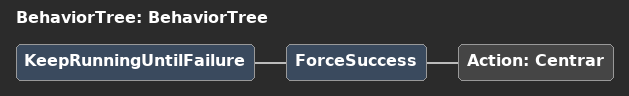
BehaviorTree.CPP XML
<?xml version="1.0"?>
<root main_tree_to_execute="BehaviorTree">
    <BehaviorTree ID="BehaviorTree">
        <KeepRunningUntilFailure>
            <ForceSuccess>

                    <Action ID="Centrar"/>

            </ForceSuccess>
        </KeepRunningUntilFailure>
    </BehaviorTree>
</root>
